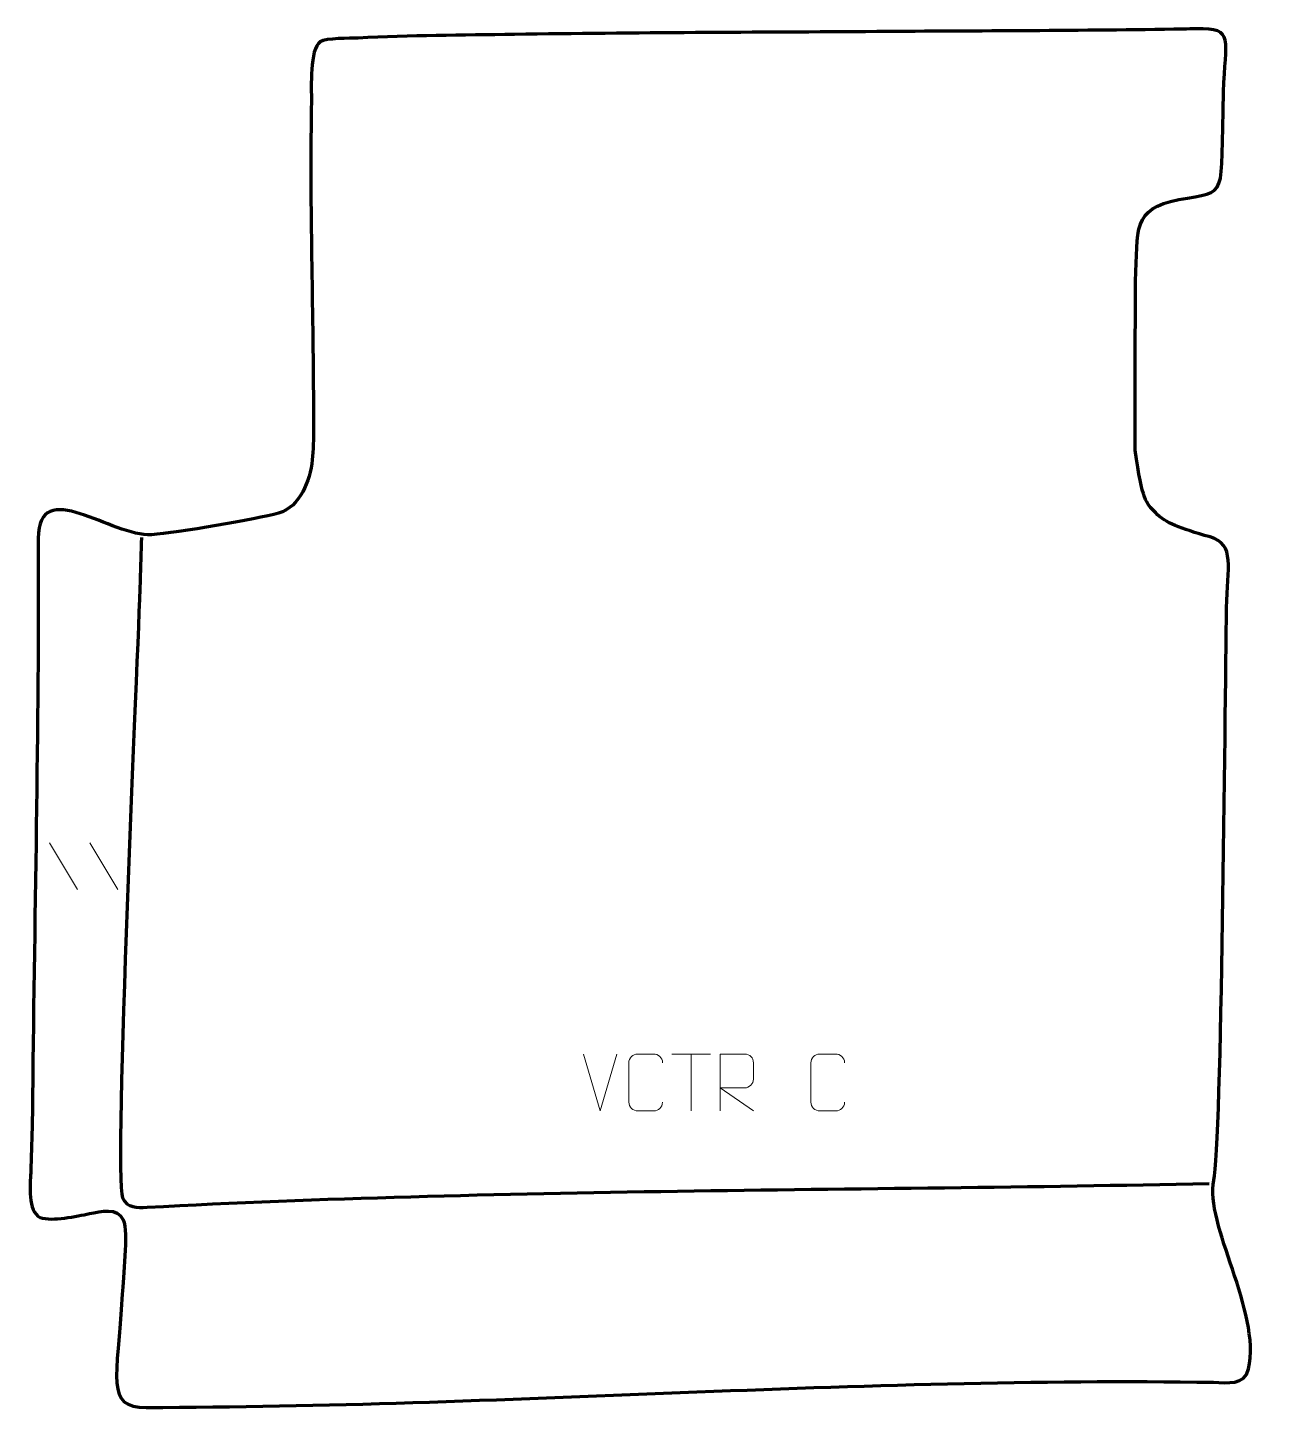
# Model space of a CAD drawing. Header units: millimetres. Extents: x -498 to 44, y -9 to 597.
import ezdxf

# ---------------------------------------------------------------- set-up
doc = ezdxf.new("R2010")
doc.units = ezdxf.units.MM
doc.header["$MEASUREMENT"] = 0
doc.layers.add('layer 2', color=7, linetype='Continuous')
doc.layers.add('layer 3', color=7, linetype='Continuous')

msp = doc.modelspace()

# ---------------------------------------------------------------- linework, layer by layer
at = {"layer": 'layer 2', "color": 20, "lineweight": 158}
msp.add_open_spline([(-11.4953, 411.1692), (-8.0576, 388.6704), (-6.9303, 388.2887), (-2.4135, 383.6285), (-2.4135, 383.6285), (2.0001, 379.0747), (8.0981, 376.9173), (21.4634, 373.0302), (21.4634, 373.0302), (32.706, 369.7605), (29.0688, 359.7238), (28.7681, 341.8401), (28.7681, 341.8401), (27.9772, 294.8047), (26.662, 106.1425), (23.1479, 90.4229), (23.1479, 90.4229), (18.902, 71.4298), (44.0464, 32.8775), (38.4203, 7.5865), (38.4203, 7.5865), (36.7697, 0.1665), (29.1181, 1.6001), (22.9259, 1.7068), (22.9259, 1.7068), (-132.177, 4.2269), (-290.3337, -9.1983), (-445.9457, -9.3103), (-445.9457, -9.3103), (-464.2292, -9.3235), (-458.6231, 2.7535), (-456.5746, 40.4025), (-456.5746, 40.4025), (-456.1562, 47.5284), (-453.7934, 67.4287), (-456.1107, 73.074), (-456.1107, 73.074), (-458.4525, 78.7789), (-466.0547, 76.6744), (-470.9191, 75.7868), (-470.9191, 75.7868), (-476.5622, 74.7572), (-487.3118, 72.1645), (-492.5932, 74.1603), (-492.5932, 74.1603), (-498.1192, 76.7146), (-496.9251, 88.7219), (-496.7646, 93.7218), (-496.7646, 93.7218), (-496.4889, 102.3046), (-496.1268, 110.7694), (-496.0231, 119.3711), (-496.0231, 119.3711), (-495.2147, 202.4917), (-493.0987, 289.8117), (-493.4371, 372.3454), (-493.4371, 372.3454), (-493.5523, 400.4305), (-460.8536, 372.8053), (-443.6069, 374.0203), (-443.6069, 374.0203), (-432.6278, 374.7938), (-397.3935, 380.7048), (-387.8009, 383.5208), (-387.8009, 383.5208), (-378.2775, 386.3165), (-374.0231, 397.7547), (-373.0487, 406.8697), (-373.0487, 406.8697), (-372.1888, 415.4346), (-372.5132, 426.9102), (-372.5568, 435.6084), (-372.5568, 435.6084), (-372.7717, 478.4495), (-374.2499, 521.8123), (-373.399, 564.5806), (-373.399, 564.5806), (-373.4013, 570.1976), (-374.3084, 587.3849), (-369.4957, 590.5669), (-369.4957, 590.5669), (-366.9812, 592.2294), (-356.4464, 592.011), (-352.8525, 592.1871), (-352.8525, 592.1871), (-329.969, 593.308), (-307.0752, 593.4748), (-284.1717, 593.7986), (-284.1717, 593.7986), (-231.0909, 594.5554), (-178.0666, 594.669), (-124.9918, 595.0321), (-124.9918, 595.0321), (-80.1299, 595.3481), (-35.0343, 595.3393), (9.8057, 596.1339), (9.8057, 596.1339), (11.664, 596.1668), (13.5225, 596.2036), (15.3803, 596.2589), (15.3803, 596.2589), (32.7724, 596.7903), (28.083, 591.5797), (27.3849, 568.6016), (27.3849, 568.6016), (25.9199, 520.3843), (30.1023, 525.5066), (7.7109, 521.2163), (7.7109, 521.2163), (-12.8943, 517.2682), (-10.1789, 508.2824), (-11.2946, 485.4041), (-11.2946, 485.4041), (-11.3615, 460.6591), (-11.4284, 435.9142), (-11.4953, 411.1692)], degree=3, knots=[0, 0, 0, 0, 0.03333333, 0.03333333, 0.03333333, 0.03333333, 0.06666667, 0.06666667, 0.06666667, 0.06666667, 0.1, 0.1, 0.1, 0.1, 0.13333333, 0.13333333, 0.13333333, 0.13333333, 0.16666667, 0.16666667, 0.16666667, 0.16666667, 0.2, 0.2, 0.2, 0.2, 0.23333333, 0.23333333, 0.23333333, 0.23333333, 0.26666667, 0.26666667, 0.26666667, 0.26666667, 0.3, 0.3, 0.3, 0.3, 0.33333333, 0.33333333, 0.33333333, 0.33333333, 0.36666667, 0.36666667, 0.36666667, 0.36666667, 0.4, 0.4, 0.4, 0.4, 0.43333333, 0.43333333, 0.43333333, 0.43333333, 0.46666667, 0.46666667, 0.46666667, 0.46666667, 0.5, 0.5, 0.5, 0.5, 0.53333333, 0.53333333, 0.53333333, 0.53333333, 0.56666667, 0.56666667, 0.56666667, 0.56666667, 0.6, 0.6, 0.6, 0.6, 0.63333333, 0.63333333, 0.63333333, 0.63333333, 0.66666667, 0.66666667, 0.66666667, 0.66666667, 0.7, 0.7, 0.7, 0.7, 0.73333333, 0.73333333, 0.73333333, 0.73333333, 0.76666667, 0.76666667, 0.76666667, 0.76666667, 0.8, 0.8, 0.8, 0.8, 0.83333333, 0.83333333, 0.83333333, 0.83333333, 0.86666667, 0.86666667, 0.86666667, 0.86666667, 0.9, 0.9, 0.9, 0.9, 0.93333333, 0.93333333, 0.93333333, 0.93333333, 1, 1, 1, 1], dxfattribs=at)
at = {"layer": 'layer 3', "color": 142, "lineweight": 158}
msp.add_open_spline([(-448.084, 372.7355), (-448.2781, 366.3963), (-448.4722, 360.0572), (-448.6662, 353.718), (-448.6662, 353.718), (-449.6105, 322.8773), (-460.3573, 93.8528), (-456.3658, 82.7003), (-456.3658, 82.7003), (-454.2877, 78.2324), (-450.0929, 78.3565), (-445.6395, 78.5951), (-445.6395, 78.5951), (-292.4438, 86.8033), (-132.8925, 85.7863), (21.0892, 89.0499)], degree=3, knots=[0, 0, 0, 0, 0.2, 0.2, 0.2, 0.2, 0.4, 0.4, 0.4, 0.4, 0.6, 0.6, 0.6, 0.6, 1, 1, 1, 1], dxfattribs=at)
at = {"layer": 'layer 3', "color": 250, "lineweight": 9}
for points in [[(-488.5571, 238.6581), (-488.5571, 238.6581), (-476.1928, 218.1138), (-476.1928, 218.1138)], [(-470.8272, 238.6581), (-470.8272, 238.6581), (-458.4629, 218.1138), (-458.4629, 218.1138)], [(-246.5058, 120.927), (-246.5058, 120.927), (-253.8276, 145.8806), (-253.8276, 145.8806)], [(-239.1839, 145.8806), (-239.1839, 145.8806), (-246.5057, 120.927), (-246.5057, 120.927)], [(-214.9994, 145.8571), (-214.9994, 145.8571), (-198.0122, 145.8571), (-198.0122, 145.8571)], [(-206.5056, 120.9271), (-206.5056, 120.9271), (-206.5056, 145.8806), (-206.5056, 145.8806)]]:
    msp.add_open_spline(points, degree=3, dxfattribs=at)
for points in [[(-219.0828, 124.7448), (-219.2226, 122.4214), (-220.8998, 120.9418), (-223.0475, 120.931), (-223.0475, 120.931), (-225.3794, 120.9314), (-227.7113, 120.9314), (-230.0428, 120.931), (-230.0428, 120.931), (-231.9678, 120.8256), (-233.9399, 122.7101), (-233.9287, 124.7274), (-233.9287, 124.7274), (-233.9283, 130.4975), (-233.9283, 136.2672), (-233.9287, 142.0365), (-233.9287, 142.0365), (-233.9245, 144.1746), (-232.1778, 145.8938), (-230.0254, 145.8803), (-230.0254, 145.8803), (-227.6997, 145.8803), (-225.3736, 145.8803), (-223.0475, 145.8803), (-223.0475, 145.8803), (-221.1009, 145.9158), (-219.1095, 144.4243), (-219.0828, 141.9867)], [(-193.8378, 120.9271), (-193.8378, 120.9271), (-193.8378, 145.8806), (-193.8378, 145.8806), (-193.8378, 145.8806), (-190.243, 145.8806), (-186.6475, 145.8806), (-183.0523, 145.8806), (-183.0523, 145.8806), (-180.727, 145.8429), (-179.1697, 144.3529), (-179.1738, 141.9865), (-179.1738, 141.9865), (-179.1742, 139.951), (-179.1742, 136.8916), (-179.1738, 134.8556), (-179.1738, 134.8556), (-179.1803, 132.9801), (-180.9926, 131.0383), (-183.0021, 131.0192), (-183.0021, 131.0192), (-183.0021, 131.0192), (-193.8378, 131.0192), (-193.8378, 131.0192), (-193.8378, 131.0192), (-193.8378, 131.0192), (-179.1831, 120.9271), (-179.1831, 120.9271)], [(-139.0827, 124.7448), (-139.2225, 122.4214), (-140.8997, 120.9418), (-143.0474, 120.931), (-143.0474, 120.931), (-145.3793, 120.9314), (-147.7112, 120.9314), (-150.0427, 120.931), (-150.0427, 120.931), (-151.9677, 120.8256), (-153.9398, 122.7101), (-153.9286, 124.7274), (-153.9286, 124.7274), (-153.9282, 130.4975), (-153.9282, 136.2672), (-153.9286, 142.0365), (-153.9286, 142.0365), (-153.9244, 144.1746), (-152.1777, 145.8938), (-150.0253, 145.8803), (-150.0253, 145.8803), (-147.6996, 145.8803), (-145.3735, 145.8803), (-143.0474, 145.8803), (-143.0474, 145.8803), (-141.1008, 145.9158), (-139.1094, 144.4243), (-139.0827, 141.9867)]]:
    msp.add_open_spline(points, degree=3, knots=[0, 0, 0, 0, 0.125, 0.125, 0.125, 0.125, 0.25, 0.25, 0.25, 0.25, 0.375, 0.375, 0.375, 0.375, 0.5, 0.5, 0.5, 0.5, 0.625, 0.625, 0.625, 0.625, 0.75, 0.75, 0.75, 0.75, 1, 1, 1, 1], dxfattribs=at)

doc.saveas('drawing.dxf')
